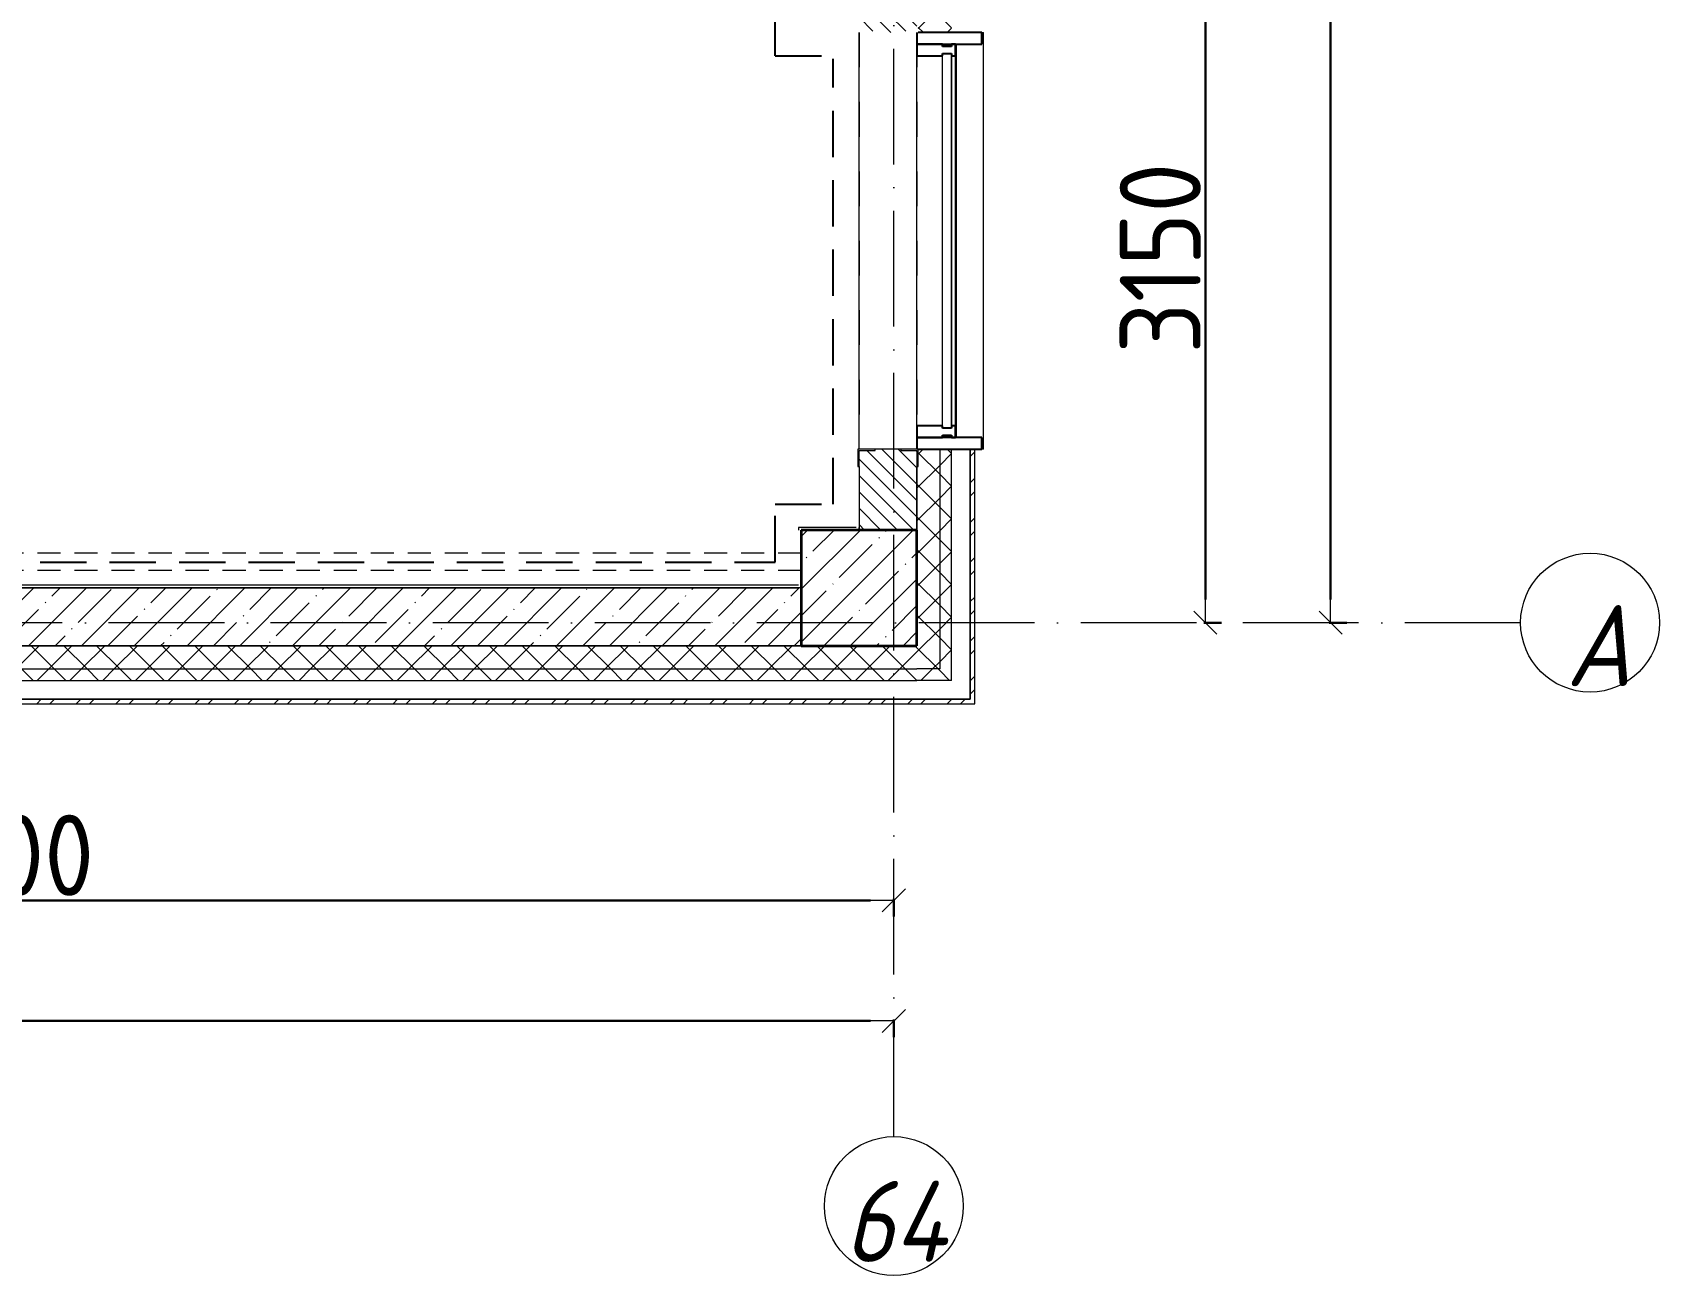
# Model space of a CAD drawing. Header units: millimetres. Extents: x -213536 to 1564669, y -45299 to 942238.
# Drawn here: x 306024 to 313054, y 209995 to 215365 of the extents above; entities that cross this region are included whole.
import ezdxf

# ---------------------------------------------------------------- set-up
doc = ezdxf.new("R2010")
doc.units = ezdxf.units.MM
for name, pattern in [('200_ШТРИХ_ш1п0_6_', [160, 100, -60]), ('50_200_ШТРИХ_1Т_ш5_п1_п1_', [700, 500, -100, 0, -100]), ('Штрих короткий', [300, 150, -150]), ('Штриховая _2 мм - 1 мм_', [300, 200, -100])]:
    doc.linetypes.add(name, pattern=pattern)
for name, color, linetype, lineweight in [('0-1', 7, 'Continuous', 5), ('0-2', 7, 'Continuous', 9), ('Импосты витража', 7, 'Continuous', 9), ('Импосты витража-1', 7, 'Continuous', 25), ('Линии-1', 7, '200_ШТРИХ_ш1п0_6_', 9), ('Несущие колонны', 7, 'Continuous', 9), ('Несущие колонны-1', 7, 'Continuous', 35), ('Обобщенные модели', 7, 'Continuous', 9), ('Общие ребра', 7, 'Continuous', 9), ('Окна', 7, 'Continuous', 9), ('Оси', 7, 'Continuous', 9), ('Оси-1', 7, 'Continuous', 20), ('Оси-2', 7, '50_200_ШТРИХ_1Т_ш5_п1_п1_', 9), ('Остекление-1', 7, 'Continuous', 9), ('Перемычка-1', 7, 'Штрих короткий', 9), ('Размеры', 7, 'Continuous', 15), ('Стены', 7, 'Continuous', 9), ('Стены-1', 7, 'Continuous', 13), ('Штриховка разреза-1', 7, 'Continuous', 9)]:
    doc.layers.add(name, color=color, linetype=linetype, lineweight=lineweight)
doc.layers.add('СТ-1_1', color=7, linetype='Штриховая _2 мм - 1 мм_', lineweight=90, true_color=0x888888)
doc.layers.get('0-2').off()
doc.styles.add('ISOCPEUR_I_1', font='isocpeui.ttf', dxfattribs={"width": 0.85, "height": 2.5})
doc.styles.add('СПДС', font='isocpeur.ttf', dxfattribs={"width": 0.9})
doc.dimstyles.new('Размера А3', dxfattribs={"dimtxt": 200, "dimasz": 100, "dimexe": 70, "dimexo": 100, "dimgap": 20, "dimtad": 1, "dimdec": 0, "dimrnd": 10, "dimzin": 0, "dimdsep": 46, "dimtxsty": 'СПДС', "dimblk": 'ARROWHEAD_6', "dimcen": 1, "dimclrd": 256, "dimclre": 256, "dimclrt": 256, "dimazin": 0, "dimtfac": 1, "dimtdec": 0, "dimtmove": 2, "dimatfit": 3, "dimfxl": 1, "dimtolj": 1, "dimtzin": 0, "dimarcsym": 0})
pattern_1 = [(45, (0, 0), (-70.71068, 70.71068), []), (135, (0, 0), (-70.71068, -70.71068), [])]
pattern_2 = [(45, (0, 0), (-85.53659, 85.53659), []), (45, (57.02, 0), (-85.53659, 85.53659), [])]

# ---------------------------------------------------------------- blocks, each defined once
blk = doc.blocks.new('BSC_Колонна _Прямоугольная - 500х500-V19-АИ2_02_План отделки стен 2-го этажа _Часть 2_')
at = {"layer": 'Несущие колонны'}
h = blk.add_hatch(dxfattribs=at)
h.set_pattern_fill('FP_27', color=256, style=0, pattern_type=2)
h.set_pattern_definition([(45, (-103350, -150), (-114.04925, 114.04925), []), (45, (-103235.95, -150), (-114.04925, 114.04925), [201.613, -40.323, 3.353, -36.97])])
h.paths.add_polyline_path([(-250, -250), (250, -250), (250, 250), (-250, 250)], flags=0)
at = {"layer": 'Несущие колонны-1'}
for p, q in [((250, 250), (-250, 250)), ((-250, 250), (-250, -250)), ((250, -250), (250, 250)), ((-250, -250), (250, -250))]:
    blk.add_line(p, q, dxfattribs=at)
blk = doc.blocks.new('PNS_Панель прямоугольная1 - Нр_Стекло - 40мм-25293744-АИ2_02_План отделки стен 2-го этажа _Часть 2_')
at = {"layer": 'Остекление-1'}
for p, q in [((-800, 40), (800, 40)), ((-810, 0), (810, 0)), ((800, 0), (-800, 0))]:
    blk.add_line(p, q, dxfattribs=at)
blk = doc.blocks.new('Прямоугольный импост - Импост структурный с накладкой - 150мм-25651488-АИ2_02_План отделки стен 2-го этажа _Часть 2_')
at = {"layer": 'Импосты витража'}
for p, q in [((44650, -100), (46250, -100)), ((44650, -267), (46250, -267))]:
    blk.add_line(p, q, dxfattribs=at)
blk = doc.blocks.new('Прямоугольный импост - Импост структурный с накладкой - 150мм-25651501-АИ2_02_План отделки стен 2-го этажа _Часть 2_')
at = {"layer": 'Импосты витража-1'}
for p, q in [((-25, 0), (-25, 17)), ((-25, 17), (25, 17)), ((-15, 0), (-25, 0)), ((-15, -40), (-15, 0)), ((25, 0), (15, 0)), ((15, 0), (15, -40)), ((25, 17), (25, 0)), ((-25, -150), (-25, -40)), ((-25, -40), (-15, -40)), ((15, -40), (25, -40)), ((25, -40), (25, -150)), ((25, -150), (-25, -150))]:
    blk.add_line(p, q, dxfattribs=at)
blk = doc.blocks.new('Прямоугольный импост - Откос НВФ_50х280 мм-25995271-АИ2_02_План отделки стен 2-го этажа _Часть 2_')
at = {"layer": 'Импосты витража-1'}
for p, q in [((-50, 130), (0, 130)), ((-50, -150), (-50, 130)), ((0, 130), (0, -144)), ((0, -150), (-50, -150))]:
    blk.add_line(p, q, dxfattribs=at)
blk = doc.blocks.new('Прямоугольный импост - Откос НВФ_50х280 мм-25995273-АИ2_02_План отделки стен 2-го этажа _Часть 2_')
at = {"layer": 'Импосты витража-1'}
for p, q in [((0, 130), (-50, 130)), ((-50, 130), (-50, -150)), ((0, -144), (0, 130)), ((-50, -150), (0, -150))]:
    blk.add_line(p, q, dxfattribs=at)
blk = doc.blocks.new('Проем_Дверь_Прямоугольный - 1800х2700h_оконные проемы-25805030-АИ2_02_План отделки стен 2-го этажа _Часть 2_')
at = {"layer": 'Перемычка-1'}
for p, q in [((900, 125), (-900, 125)), ((900, -125), (-900, -125))]:
    blk.add_line(p, q, dxfattribs=at)
blk = doc.blocks.new('Фахверк_СКБ_Уголок - 250_2700-27497298-АИ2_02_План отделки стен 2-го этажа _Часть 2_')
at = {"layer": 'Обобщенные модели'}
for p, q in [((200, 181), (125, 181)), ((125, 181), (125, 106)), ((131, 106), (131, 175)), ((131, 175), (200, 175)), ((200, 175), (200, 181)), ((125, 106), (131, 106)), ((131, -6), (125, -6)), ((125, -6), (125, -81)), ((131, -75), (131, -6)), ((125, -81), (200, -81)), ((200, -75), (131, -75)), ((200, -81), (200, -75))]:
    blk.add_line(p, q, dxfattribs=at)
blk = doc.blocks.new('Отлив_СКБ - Отлив витража_120_НВФ-31885687-АИ2_02_План отделки стен 2-го этажа _Часть 2_')
at = {"layer": 'Окна'}
for p, q in [((1750, -2), (50, -2)), ((0, -120), (0, -113)), ((0, -120), (1800, -120)), ((1800, -113), (1800, -120))]:
    blk.add_line(p, q, dxfattribs=at)
blk = doc.blocks.new('0125-Р-ОО-Ш2-АР-о_23_10_2024_rvt-1-АИ2_02_План отделки стен 2-го этажа _Часть 2_')
at = {"layer": 'Штриховка разреза-1'}
h = blk.add_hatch(dxfattribs=at)
h.set_pattern_fill('FP_81', color=256, style=0, pattern_type=2)
h.set_pattern_definition(pattern_1)
h.paths.add_polyline_path([(103700, -200), (103700, 750), (103606, 750), (103606, 675), (103600, 675), (103600, -200)], flags=0)
h.paths.add_polyline_path([(103700, 2550), (103700, 3750), (103606, 3750), (103606, 3675), (103600, 3675), (103600, 2625), (103606, 2625), (103606, 2550)], flags=0)
h.paths.add_polyline_path([(103700, 5550), (103700, 6750), (103606, 6750), (103606, 6675), (103600, 6675), (103600, 5625), (103606, 5625), (103606, 5550)], flags=0)
h.paths.add_polyline_path([(103606, 8550), (103700, 8550), (103700, 9750), (103606, 9750), (103606, 9675), (103600, 9675), (103600.1, 8625), (103606, 8625), (103606, 8556)], flags=0)
h.paths.add_polyline_path([(103606, 11550), (103700, 11550), (103700, 12750), (103606, 12750), (103606, 12675), (103600, 12675), (103600, 11625), (103606, 11625), (103606, 11556)], flags=0)
h.paths.add_polyline_path([(103700, 14550), (103700, 15750), (103606, 15750), (103606, 15675), (103600, 15675), (103600, 14625), (103606, 14625), (103606, 14550)], flags=0)
h.paths.add_polyline_path([(103700, 17550), (103700, 18750), (103606, 18750), (103606, 18675), (103600, 18675), (103600.1, 17625), (103606, 17625), (103606, 17550)], flags=0)
h.paths.add_polyline_path([(103700, 20550), (103700, 21750), (103606, 21750), (103606, 21675), (103600, 21675), (103600, 20625), (103606, 20625), (103606, 20550)], flags=0)
h.paths.add_polyline_path([(103700, 26550), (103700, 27750), (103606, 27750), (103606, 27675), (103600, 27675), (103600, 26625), (103606, 26625), (103606, 26550)], flags=0)
h.paths.add_polyline_path([(103700, 29550), (103700, 30750), (103606, 30750), (103606, 30675), (103600, 30675), (103600.1, 29625), (103606, 29625), (103606, 29550)], flags=0)
h.paths.add_polyline_path([(103700, 32550), (103700, 33750), (103606, 33750), (103606, 33675), (103600, 33675), (103600.1, 32625), (103606, 32625), (103606, 32550)], flags=0)
h.paths.add_polyline_path([(103700, 35550), (103700, 36750), (103606, 36750), (103606, 36675), (103600, 36675), (103600, 35625), (103606, 35625), (103606, 35550)], flags=0)
h.paths.add_polyline_path([(103606, 38550), (103700, 38550), (103700, 39750), (103606, 39750), (103606, 39675), (103600, 39675), (103600, 38625), (103606, 38625), (103606, 38556)], flags=0)
h.paths.add_polyline_path([(103700, 41550), (103700, 42750), (103606, 42750), (103606, 42675), (103600, 42675), (103600, 41625), (103606, 41625), (103606, 41550)], flags=0)
h.paths.add_polyline_path([(103700, 47550), (103700, 48615), (103600, 48615), (103600, 47625), (103606, 47625), (103606, 47550)], flags=0)
h = blk.add_hatch(dxfattribs=at)
h.set_pattern_fill('FP_81', color=256, style=0, pattern_type=2)
h.set_pattern_definition(pattern_1)
h.paths.add_polyline_path([(103700, -250), (103750, -250), (103750, 750), (103700, 750), (103700, -200)], flags=0)
h.paths.add_polyline_path([(103700, 2550), (103750, 2550), (103750, 3750), (103700, 3750), (103700, 3265)], flags=0)
h.paths.add_polyline_path([(103700, 5550), (103750, 5550), (103750, 6750), (103700, 6750), (103700, 6037.1)], flags=0)
h.paths.add_polyline_path([(103700, 8550), (103750, 8550), (103750, 9750), (103700, 9750), (103700, 8809.2)], flags=0)
h.paths.add_polyline_path([(103700, 11550), (103750, 11550), (103750, 12750), (103700, 12750), (103700, 11581.4)], flags=0)
h.paths.add_polyline_path([(103750, 14550), (103750, 15750), (103700, 15750), (103700, 14550)], flags=0)
h.paths.add_polyline_path([(103750, 17550), (103750, 18750), (103700, 18750), (103700, 17550)], flags=0)
h.paths.add_polyline_path([(103700, 20550), (103750, 20550), (103750, 21750), (103700, 21750), (103700, 20821.8)], flags=0)
h.paths.add_polyline_path([(103750, 26550), (103750, 27750), (103700, 27750), (103700, 26550)], flags=0)
h.paths.add_polyline_path([(103700, 29550), (103750, 29550), (103750, 30750), (103700, 30750), (103700, 30062.2)], flags=0)
h.paths.add_polyline_path([(103700, 32550), (103750, 32550), (103750, 33750), (103700, 33750), (103700, 32834.3)], flags=0)
h.paths.add_polyline_path([(103700, 35550), (103750, 35550), (103750, 36750), (103700, 36750), (103700, 35606.4)], flags=0)
h.paths.add_polyline_path([(103700, 38550), (103750, 38550), (103750, 39750), (103700, 39750), (103700, 39302.5)], flags=0)
h.paths.add_polyline_path([(103700, 41550), (103750, 41550), (103750, 42750), (103700, 42750), (103700, 42074.7)], flags=0)
h.paths.add_polyline_path([(103750, 47550), (103750, 48615), (103700, 48615), (103700, 47550)], flags=0)
h = blk.add_hatch(dxfattribs=at)
h.set_pattern_fill('FP_80', color=256, style=0, pattern_type=2)
h.set_pattern_definition(pattern_2)
h.paths.add_polyline_path([(103830, -350), (103850, -350), (103850, 750), (103830, 750), (103830, -330)], flags=0)
h.paths.add_polyline_path([(103850, 2550), (103850, 3750), (103830, 3750), (103830, 2550)], flags=0)
h.paths.add_polyline_path([(103830, 5550), (103850, 5550), (103850, 6750), (103830, 6750), (103830, 6037.1)], flags=0)
h.paths.add_polyline_path([(103850, 8550), (103850, 9750), (103830, 9750), (103830, 8550)], flags=0)
h.paths.add_polyline_path([(103850, 11550), (103850, 12750), (103830, 12750), (103830, 11550)], flags=0)
h.paths.add_polyline_path([(103850, 14550), (103850, 15750), (103830, 15750), (103830, 14550)], flags=0)
h.paths.add_polyline_path([(103830, 17550), (103850, 17550), (103850, 18750), (103830, 18750), (103830, 18049.6)], flags=0)
h.paths.add_polyline_path([(103850, 20550), (103850, 21750), (103830, 21750), (103830, 20550)], flags=0)
h.paths.add_polyline_path([(103850, 26550), (103850, 27750), (103830, 27750), (103830, 26550)], flags=0)
h.paths.add_polyline_path([(103850, 29550), (103850, 30750), (103830, 30750), (103830, 29550)], flags=0)
h.paths.add_polyline_path([(103850, 32550), (103850, 33750), (103830, 33750), (103830, 32550)], flags=0)
h.paths.add_polyline_path([(103850, 35550), (103850, 36750), (103830, 36750), (103830, 35550)], flags=0)
h.paths.add_polyline_path([(103850, 38550), (103850, 39750), (103830, 39750), (103830, 38550)], flags=0)
h.paths.add_polyline_path([(103850, 41550), (103850, 42750), (103830, 42750), (103830, 41550)], flags=0)
h.paths.add_polyline_path([(103830, 47550), (103850, 47550), (103850, 48615), (103830, 48615), (103830, 47618.9)], flags=0)
h = blk.add_hatch(dxfattribs=at)
h.set_pattern_fill('FP_2', color=256, style=0, pattern_type=2)
h.set_pattern_definition([(135, (0, 0), (-35.35534, -35.35534), [])])
h.paths.add_polyline_path([(103350, 400), (103600, 400), (103600, 744), (103531, 744), (103531, 750), (103419, 750), (103419, 744), (103350, 744), (103350, 492.9)], flags=0)
h.paths.add_polyline_path([(103531, 2550), (103531, 2556), (103600, 2556), (103600, 2900), (103350, 2900), (103350, 2556), (103419, 2556), (103419, 2550)], flags=0)
h = blk.add_hatch(dxfattribs=at)
h.set_pattern_fill('FP_1', color=256, style=0, pattern_type=2)
h.set_pattern_definition([(45, (0, 0), (-114.04925, 114.04925), []), (45, (114.05, 0), (-114.04925, 114.04925), [201.612, -40.322, 3.353, -36.97])])
h.paths.add_polyline_path([(103100, -100), (103100, 150), (96100, 150), (96100, -100), (102202.1, -100)], flags=0)
h = blk.add_hatch(dxfattribs=at)
h.set_pattern_fill('FP_81', color=256, style=0, pattern_type=2)
h.set_pattern_definition(pattern_1)
h.paths.add_polyline_path([(103134.1, -200), (103600, -200), (103600, -100), (94575, -100), (94575, -106), (94500, -106), (94500, -200), (102202.1, -200)], flags=0)
h.paths.add_polyline_path([(91850, -200), (92700, -200), (92700, -106), (92625, -106), (92625, -100), (84750, -100), (84750, -200), (91350, -200)], flags=0)
h.paths.add_polyline_path([(83562.3, -200), (83750, -200), (83750, -100), (82625, -100), (82625, -106), (82550, -106), (82550, -200), (83250, -200)], flags=0)
h.paths.add_polyline_path([(74750, -200), (74750, -100), (73425, -100), (73425, -106), (73350, -106), (73350, -200), (74242.4, -200)], flags=0)
h.paths.add_polyline_path([(71446.5, -200), (71550, -200), (71550, -106), (71475, -106), (71475, -100), (70425, -100), (70425, -106), (70350, -106), (70350, -200), (71200, -200)], flags=0)
h.paths.add_polyline_path([(67718.5, -200), (68549.7, -200), (68549.7, -106), (68475, -106), (68475, -100), (67425, -100), (67425, -106), (67350, -106), (67350, -200)], flags=0)
h.paths.add_polyline_path([(64700, -200), (65550, -200), (65550, -106), (65475, -106), (65475, -100), (64425, -100), (64425, -106), (64350, -106), (64350, -200), (64456.5, -200)], flags=0)
h.paths.add_polyline_path([(62550, -200), (62550, -106), (62475, -106), (62475, -100), (61425, -100), (61425, -106), (61350, -106), (61350, -200), (62126.6, -200)], flags=0)
h.paths.add_polyline_path([(56534.6, -200), (56550, -200), (56550, -106), (56475, -106), (56475, -100), (55425, -100), (55425, -106), (55350, -106), (55350, -200), (56200, -200)], flags=0)
h.paths.add_polyline_path([(53272.7, -200), (53550, -200), (53550, -106), (53475, -106), (53475, -100), (52425, -100), (52425, -106), (52350, -106), (52350, -200), (52806.7, -200)], flags=0)
h.paths.add_polyline_path([(50550, -200), (50550, -106), (50475, -106), (50475, -100), (49425, -100), (49425, -106), (49350, -106), (49350, -200), (50010.7, -200)], flags=0)
h.paths.add_polyline_path([(47475, -200), (47550, -200), (47550, -106), (47475, -106), (47475, -100), (46425, -100), (46425, -106), (46350, -106), (46350, -200), (47214.7, -200)], flags=0)
h.paths.add_polyline_path([(44550, -200), (44550, -106), (44475, -106), (44475, -100), (43425, -100), (43425, -106), (43350, -106), (43350, -200), (44418.8, -200)], flags=0)
h.paths.add_polyline_path([(40700, -200), (41550, -200), (41550, -106), (41475, -105.4), (41475, -100), (40150, -100), (40150, -200), (40690.8, -200)], flags=0)
h.paths.add_polyline_path([(38344, -200), (38350, -200), (38350, -106), (38275, -106), (38275, -100), (37150, -100), (37150, -200), (38275, -200)], flags=0)
h.paths.add_polyline_path([(35350, -200), (35350, -106), (35275, -106), (35275, -100), (34225, -100), (34225, -106), (34150, -106), (34150, -200), (35344, -200)], flags=0)
h.paths.add_polyline_path([(32275, -200), (32350, -200), (32350, -106), (32275, -106), (32275, -100), (31150, -100), (31150, -200), (31650, -200)], flags=0)
h.paths.add_polyline_path([(29350, -200), (29350, -106), (29275, -106), (29275, -100), (28150, -100), (28150, -200), (29344, -200)], flags=0)
h.paths.add_polyline_path([(25779, -200), (26350, -200), (26350, -106), (26275, -106), (26275, -100), (25225, -100), (25225, -106), (25150, -106), (25150, -200), (25313, -200)], flags=0)
h.paths.add_polyline_path([(22650, -200), (23350, -200), (23350, -106), (23275, -106), (23275, -100), (22150, -100), (22150, -200)], flags=0)
h.paths.add_polyline_path([(19255.1, -200), (20350, -200), (20350, -106), (20275, -106), (20275, -100), (19150, -100), (19150, -200)], flags=0)
h.paths.add_polyline_path([(16459.1, -200), (17350, -200), (17350, -106), (17275, -106), (17275, -100), (16225, -100), (16225, -106), (16150, -106), (16150, -200)], flags=0)
h.paths.add_polyline_path([(14595.1, -200), (15150, -200), (15150, -106), (15075, -106), (15075, -100), (9825, -100), (9825, -106), (9750, -106), (9750, -200), (13663.1, -200)], flags=0)
h.paths.add_polyline_path([(8150, -200), (8750, -200), (8750, -106), (8675, -106), (8675, -100), (-100, -100), (-100, -200), (8071.2, -200)], flags=0)
h = blk.add_hatch(dxfattribs=at)
h.set_pattern_fill('FP_81', color=256, style=0, pattern_type=2)
h.set_pattern_definition(pattern_1)
h.paths.add_polyline_path([(103600, -250), (103700, -250), (103700, -200), (94500, -200), (94500, -250), (103134.1, -250)], flags=0)
h.paths.add_polyline_path([(91950.2, -250), (92700, -250), (92700, -200), (84750, -200), (84750, -250), (91018.2, -250)], flags=0)
h.paths.add_polyline_path([(83562.3, -250), (83750, -250), (83750, -200), (82550, -200), (82550, -250), (82630.3, -250)], flags=0)
h.paths.add_polyline_path([(74242.4, -250), (74750, -250), (74750, -200), (73350, -200), (73350, -250), (73776.4, -250)], flags=0)
h.paths.add_polyline_path([(70350, -250), (71550, -250), (71550, -200), (70350, -200)], flags=0)
h.paths.add_polyline_path([(68549.7, -250), (68549.7, -200), (67350, -200), (67350, -250), (67718.5, -250)], flags=0)
h.paths.add_polyline_path([(64350, -250), (65550, -250), (65550, -200), (64350, -200)], flags=0)
h.paths.add_polyline_path([(62550, -250), (62550, -200), (61350, -200), (61350, -250), (62126.6, -250)], flags=0)
h.paths.add_polyline_path([(56550, -250), (56550, -200), (55350, -200), (55350, -250), (56534.6, -250)], flags=0)
h.paths.add_polyline_path([(53550, -250), (53550, -200), (52350, -200), (52350, -250), (53272.7, -250)], flags=0)
h.paths.add_polyline_path([(50550, -250), (50550, -200), (49350, -200), (49350, -250), (50010.7, -250)], flags=0)
h.paths.add_polyline_path([(47214.7, -250), (47550, -250), (47550, -200), (46350, -200), (46350, -250), (46748.7, -250)], flags=0)
h.paths.add_polyline_path([(43486.8, -250), (44550, -250), (44550, -200), (43350, -200), (43350, -250)], flags=0)
h.paths.add_polyline_path([(41550, -250), (41550, -200), (40150, -200), (40150, -250), (40690.8, -250)], flags=0)
h.paths.add_polyline_path([(37894.8, -250), (38350, -250), (38350, -200), (37150, -200), (37150, -250)], flags=0)
h.paths.add_polyline_path([(35098.9, -250), (35350, -250), (35350, -200), (34150, -200), (34150, -250), (34166.9, -250)], flags=0)
h.paths.add_polyline_path([(32302.9, -250), (32350, -250), (32350, -200), (31150, -200), (31150, -250), (31370.9, -250)], flags=0)
h.paths.add_polyline_path([(29040.9, -250), (29350, -250), (29350, -200), (28150, -200), (28150, -250), (28575, -250)], flags=0)
h.paths.add_polyline_path([(25313, -250), (26350, -250), (26350, -200), (25150, -200), (25150, -250)], flags=0)
h.paths.add_polyline_path([(22983, -250), (23350, -250), (23350, -200), (22150, -200), (22150, -250)], flags=0)
h.paths.add_polyline_path([(20350, -250), (20350, -200), (19150, -200), (19150, -250), (20187, -250)], flags=0)
h.paths.add_polyline_path([(17350, -250), (17350, -200), (16150, -200), (16150, -250), (16459.1, -250)], flags=0)
h.paths.add_polyline_path([(14595.1, -250), (15150, -250), (15150, -200), (9750, -200), (9750, -250), (13663.1, -250)], flags=0)
h.paths.add_polyline_path([(8537.2, -250), (8750, -250), (8750, -200), (-200, -200), (-200, -250), (8071.2, -250)], flags=0)
h = blk.add_hatch(dxfattribs=at)
h.set_pattern_fill('FP_80', color=256, style=0, pattern_type=2)
h.set_pattern_definition(pattern_2)
h.paths.add_polyline_path([(103830, -350), (103830, -330), (94500, -330), (94500, -350), (103134.1, -350)], flags=0)
h.paths.add_polyline_path([(92416.2, -350), (92700, -350), (92700, -330), (84750, -330), (84750, -350), (91950.2, -350)], flags=0)
h.paths.add_polyline_path([(83562.3, -350), (83750, -350), (83750, -330), (82550, -330), (82550, -350), (82630.3, -350)], flags=0)
h.paths.add_polyline_path([(74235, -350), (74750, -350), (74750, -330), (74235, -330)], flags=0)
at = {"layer": 'Линии-1'}
for p, q in [((103100, 300), (96100, 300)), ((103100, 225), (96100, 225))]:
    blk.add_line(p, q, dxfattribs=at)
at = {"layer": 'Общие ребра'}
for p, q in [((103700, -200), (103700, 750)), ((103750, -250), (103750, 750)), ((103600, 400), (103600, 675)), ((103600, 675), (103600, 400)), ((94500, -200), (103600, -200)), ((103700, -200), (103600, -200)), ((94500, -250), (103600, -250)), ((103700, -250), (103600, -250)), ((103750, -250), (103700, -250))]:
    blk.add_line(p, q, dxfattribs=at)
at = {"layer": 'Стены'}
blk.add_line((103350, 750), (103350, 2550), dxfattribs=at)
at = {"layer": 'Стены-1'}
for p, q in [((103531, 750), (103419, 750)), ((103830, 750), (103606, 750)), ((103850, 750), (103830, 750)), ((103830, 750), (103830, -330)), ((103830, -330), (103830, 750)), ((103850, -350), (103850, 750)), ((103350, 675), (103350, 400)), ((103100, 150), (96100, 150)), ((103100, -100), (96100, -100)), ((96100, -100), (103100, -100)), ((94500, -330), (103600, -330)), ((103830, -330), (94500, -330)), ((94500, -350), (103830, -350)), ((103600, -330), (103750, -330)), ((103750, -330), (103830, -330)), ((103830, -350), (103850, -350))]:
    blk.add_line(p, q, dxfattribs=at)
at = {"layer": '0-2'}
for name, p, rotation in [('Проем_Дверь_Прямоугольный - 1800х2700h_оконные проемы-25805030-АИ2_02_План отделки стен 2-го этажа _Часть 2_', (103475, 1650), 89.9999999999999), ('Отлив_СКБ - Отлив витража_120_НВФ-31885687-АИ2_02_План отделки стен 2-го этажа _Часть 2_', (103767, 750), 90), ('Прямоугольный импост - Импост структурный с накладкой - 150мм-25651488-АИ2_02_План отделки стен 2-го этажа _Часть 2_', (103500, -43800), 89.99999999999972), ('PNS_Панель прямоугольная1 - Нр_Стекло - 40мм-25293744-АИ2_02_План отделки стен 2-го этажа _Часть 2_', (103750, 1650), 89.99999999999899), ('Прямоугольный импост - Откос НВФ_50х280 мм-25995273-АИ2_02_План отделки стен 2-го этажа _Часть 2_', (103750, 750), 269.999999999999), ('Фахверк_СКБ_Уголок - 250_2700-27497298-АИ2_02_План отделки стен 2-го этажа _Часть 2_', (103425, 875), 269.9999999999999)]:
    blk.add_blockref(name, p, dxfattribs=dict(at, rotation=rotation))
at = {"layer": '0-2', "extrusion": (0, 0, -1), "rotation": 90.00000000000101}
for name, p in [('Прямоугольный импост - Откос НВФ_50х280 мм-25995271-АИ2_02_План отделки стен 2-го этажа _Часть 2_', (-103750, 2550)), ('Прямоугольный импост - Импост структурный с накладкой - 150мм-25651501-АИ2_02_План отделки стен 2-го этажа _Часть 2_', (-103750, 2475)), ('Прямоугольный импост - Импост структурный с накладкой - 150мм-25651501-АИ2_02_План отделки стен 2-го этажа _Часть 2_', (-103750, 825))]:
    blk.add_blockref(name, p, dxfattribs=at)
at = {"layer": '0-2'}
blk.add_blockref('BSC_Колонна _Прямоугольная - 500х500-V19-АИ2_02_План отделки стен 2-го этажа _Часть 2_', (103350, 150), dxfattribs=at)
blk = doc.blocks.new('Ось сетки - Круг_Ø6_00__ISO-2_5_0_9K_-16731441-АИ2_02_План отделки стен 2-го этажа _Часть 2_')
at = {"layer": 'Оси-1'}
blk.add_circle((0, 0), 3, dxfattribs=at)
blk = doc.blocks.new('ARROWHEAD_6')
at = {"color": 0, "linetype": 'Continuous'}
for p, q in [((0, 0), (-1, 0)), ((-0.5, -0.5), (0.5, 0.5))]:
    blk.add_line(p, q, dxfattribs=at)
blk = doc.blocks.new('*D3054')
at = {"layer": 'Defpoints', "color": 0, "transparency": 16777216}
for p in [(301945.6, 211721.4), (309745.6, 211721.4), (309745.6, 211615.3)]:
    blk.add_point(p, dxfattribs=at)
at = {"layer": 'Размеры', "lineweight": -2, "transparency": 16777216}
for p, q in [((301945.6, 211621.4), (301945.6, 211545.3)), ((302045.6, 211615.3), (309645.6, 211615.3)), ((309745.6, 211621.4), (309745.6, 211545.3))]:
    blk.add_line(p, q, dxfattribs=at)
at = {"layer": 'Размеры', "lineweight": -2, "transparency": 16777216, "xscale": 100, "yscale": 100, "zscale": 100, "rotation": 180}
blk.add_blockref('ARROWHEAD_6', (301945.6, 211615.3), dxfattribs=at)
at = {"layer": 'Размеры', "lineweight": -2, "transparency": 16777216, "xscale": 100, "yscale": 100, "zscale": 100}
blk.add_blockref('ARROWHEAD_6', (309745.6, 211615.3), dxfattribs=at)
at = {"layer": 'Размеры', "lineweight": 25, "transparency": 16777216, "insert": (305845.6, 211810.3), "char_height": 350, "width": 2.488, "attachment_point": 5, "style": 'СПДС'}
blk.add_mtext('\\A1;7800', dxfattribs=at)
blk = doc.blocks.new('*D3055')
at = {"layer": 'Defpoints', "color": 0, "transparency": 16777216}
for p in [(206245.6, 211200.2), (309745.6, 211200.2), (309745.6, 211094.1)]:
    blk.add_point(p, dxfattribs=at)
at = {"layer": 'Размеры', "lineweight": -2, "transparency": 16777216}
for p, q in [((206245.6, 211100.2), (206245.6, 211024.1)), ((309745.6, 211100.2), (309745.6, 211024.1)), ((206345.6, 211094.1), (309645.6, 211094.1))]:
    blk.add_line(p, q, dxfattribs=at)
at = {"layer": 'Размеры', "lineweight": -2, "transparency": 16777216, "xscale": 100, "yscale": 100, "zscale": 100, "rotation": 180}
blk.add_blockref('ARROWHEAD_6', (206245.6, 211094.1), dxfattribs=at)
at = {"layer": 'Размеры', "lineweight": -2, "transparency": 16777216, "xscale": 100, "yscale": 100, "zscale": 100}
blk.add_blockref('ARROWHEAD_6', (309745.6, 211094.1), dxfattribs=at)
at = {"layer": 'Размеры', "lineweight": 25, "transparency": 16777216, "insert": (257995.6, 211289.1), "char_height": 350, "width": 3.544, "attachment_point": 5, "style": 'СПДС'}
blk.add_mtext('\\A1;103500', dxfattribs=at)
blk = doc.blocks.new('*D3056')
at = {"layer": 'Defpoints', "color": 0, "transparency": 16777216}
for p in [(310985.9, 215965.2), (311092, 215965.2), (310985.9, 212815.2)]:
    blk.add_point(p, dxfattribs=at)
at = {"layer": 'Размеры', "lineweight": -2, "transparency": 16777216}
for p, q in [((311085.9, 215965.2), (311162, 215965.2)), ((311092, 212915.2), (311092, 215865.2)), ((311085.9, 212815.2), (311162, 212815.2))]:
    blk.add_line(p, q, dxfattribs=at)
at = {"layer": 'Размеры', "lineweight": -2, "transparency": 16777216, "xscale": 100, "yscale": 100, "zscale": 100}
for p, rotation in [((311092, 215965.2), 90), ((311092, 212815.2), 270)]:
    blk.add_blockref('ARROWHEAD_6', p, dxfattribs=dict(at, rotation=rotation))
at = {"layer": 'Размеры', "lineweight": 25, "transparency": 16777216, "insert": (310897, 214390.2), "char_height": 350, "width": 2.3, "attachment_point": 5, "rotation": 90, "style": 'СПДС'}
blk.add_mtext('\\A1;3150', dxfattribs=at)
blk = doc.blocks.new('*D3072')
at = {"layer": 'Defpoints', "color": 0, "transparency": 16777216}
for p in [(311183.9, 261865.2), (311633, 261865.2), (311527, 212815.2)]:
    blk.add_point(p, dxfattribs=at)
at = {"layer": 'Размеры', "lineweight": -2, "transparency": 16777216}
for p, q in [((311283.9, 261865.2), (311703, 261865.2)), ((311633, 212915.2), (311633, 261765.2)), ((311627, 212815.2), (311703, 212815.2))]:
    blk.add_line(p, q, dxfattribs=at)
at = {"layer": 'Размеры', "lineweight": -2, "transparency": 16777216, "xscale": 100, "yscale": 100, "zscale": 100}
for p, rotation in [((311633, 261865.2), 90), ((311633, 212815.2), 270)]:
    blk.add_blockref('ARROWHEAD_6', p, dxfattribs=dict(at, rotation=rotation))
at = {"layer": 'Размеры', "lineweight": 25, "transparency": 16777216, "insert": (311438, 237340.2), "char_height": 350, "width": 3.186, "attachment_point": 5, "rotation": 90, "style": 'СПДС'}
blk.add_mtext('\\A1;49050', dxfattribs=at)
blk = doc.blocks.new('Оси1')
at = {"layer": 'Оси-2'}
for p, q in [((309745.6, 210594.5), (309745.6, 264395.4)), ((312453.9, 212815.2), (203926.8, 212815.2))]:
    blk.add_line(p, q, dxfattribs=at)
at = {"layer": 'Оси-1', "xscale": 99.99999999999993, "yscale": 99.99999999999993, "zscale": 99.99999999999993, "rotation": 89.99999999999982}
blk.add_blockref('Ось сетки - Круг_Ø6_00__ISO-2_5_0_9K_-16731441-АИ2_02_План отделки стен 2-го этажа _Часть 2_', (312753.9, 212815.2), dxfattribs=at)
at = {"layer": 'Оси-1', "xscale": 99.99999999999993, "yscale": 99.99999999999993, "zscale": 99.99999999999993}
blk.add_blockref('Ось сетки - Круг_Ø6_00__ISO-2_5_0_9K_-16731441-АИ2_02_План отделки стен 2-го этажа _Часть 2_', (309745.6, 210294.5), dxfattribs=at)
at = {"layer": 'Оси', "char_height": 350, "attachment_point": 1, "style": 'ISOCPEUR_I_1'}
for s, insert, width in [('\\fISOCPEUR|b0|i1|c204|p34|;\\W.9;А', (312649.4, 212891.3), 252.532), ('64', (309531.7, 210403.3), 425.696)]:
    blk.add_mtext(s, dxfattribs=dict(at, insert=insert, width=width))
at = {"layer": 'Размеры', "lineweight": 25}
for base, p1, p2, picture, middle in [((311633, 261865.2), (311527, 212815.2), (311183.9, 261865.2), '*D3072', (311438, 237340.2)), ((311092, 215965.2), (310985.9, 212815.2), (310985.9, 215965.2), '*D3056', (310897, 214390.2))]:
    dim = blk.add_linear_dim(base=base, p1=p1, p2=p2, angle=90, dimstyle='Размера А3', override={"dimtxt": 350}, dxfattribs=at)
    dim.commit()
    dim.dimension.update_dxf_attribs({"geometry": picture, "text_midpoint": middle})
for base, p1, p2, picture, middle in [((309745.6, 211615.3), (301945.6, 211721.4), (309745.6, 211721.4), '*D3054', (305845.6, 211810.3)), ((309745.6, 211094.1), (206245.6, 211200.2), (309745.6, 211200.2), '*D3055', (257995.6, 211289.1))]:
    dim = blk.add_linear_dim(base=base, p1=p1, p2=p2, dimstyle='Размера А3', override={"dimtxt": 350}, dxfattribs=at)
    dim.commit()
    dim.dimension.update_dxf_attribs({"geometry": picture, "text_midpoint": middle})

msp = doc.modelspace()

# ---------------------------------------------------------------- linework, layer by layer
at = {"layer": 'СТ-1_1', "lineweight": 25}
for p, q in [((309233.6, 215265.2), (309233.6, 216665.2)), ((309233.6, 215265.2), (309483.6, 215265.2)), ((309483.6, 213327.2), (309483.6, 215252.2)), ((309233.6, 213077.2), (309233.6, 213327.2)), ((309233.6, 213327.2), (309483.6, 213327.2)), ((302457.6, 213077.2), (309233.6, 213077.2))]:
    msp.add_line(p, q, dxfattribs=at)
at = {"layer": 'Стены-1'}
for p, q in [((309583.6, 213227.2), (309333.6, 213227.2)), ((309333.6, 213227.2), (309333.6, 213215.2)), ((309595.6, 213215.2), (309595.6, 213227.2)), ((309333.6, 212977.2), (302357.6, 212977.2)), ((302357.6, 212965.2), (309333.6, 212965.2))]:
    msp.add_line(p, q, dxfattribs=at)

# ---------------------------------------------------------------- block references
at = {"color": 2, "lineweight": 30}
msp.add_blockref('Оси1', (0, 0), dxfattribs=at)
at = {"layer": '0-1'}
msp.add_blockref('0125-Р-ОО-Ш2-АР-о_23_10_2024_rvt-1-АИ2_02_План отделки стен 2-го этажа _Часть 2_', (206245.6, 212815.2), dxfattribs=at)

doc.saveas('drawing.dxf')
